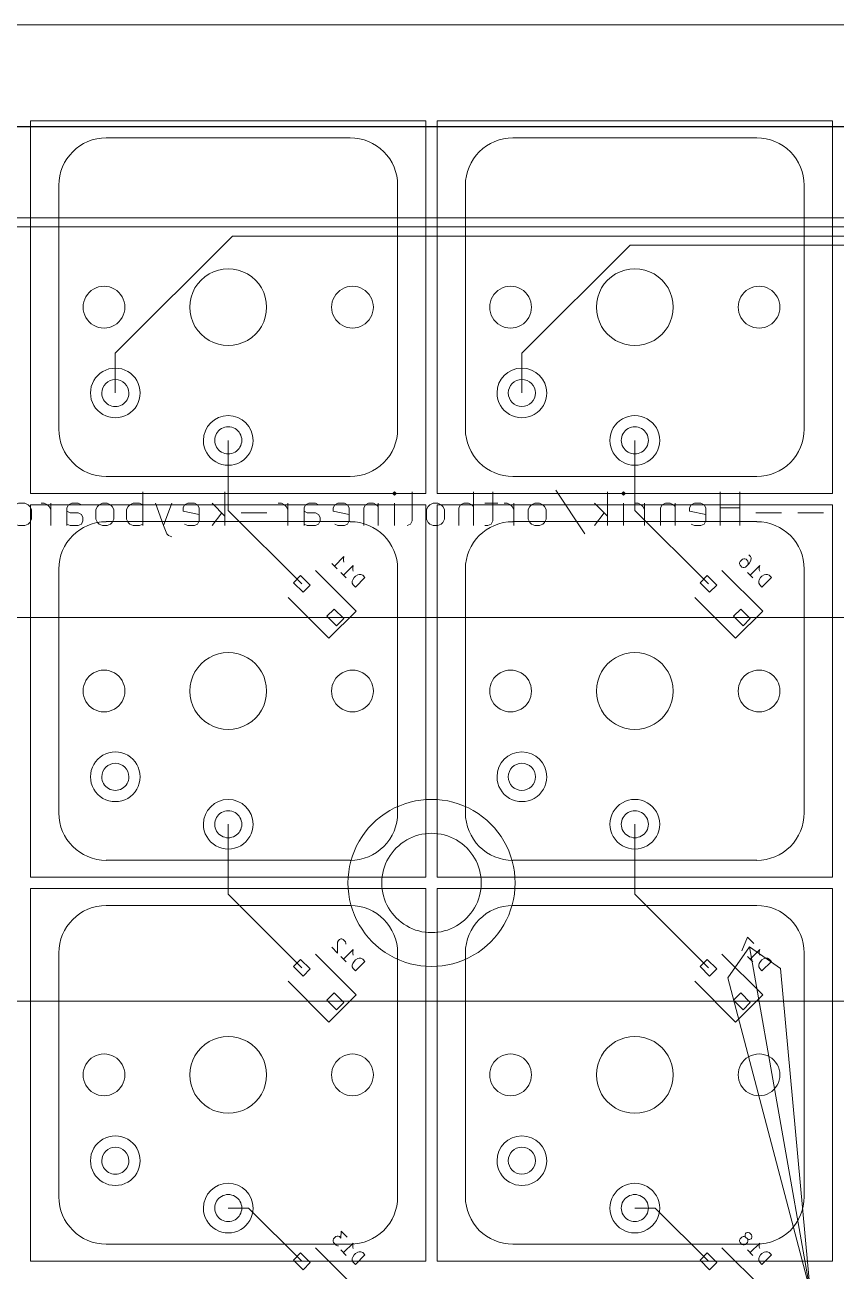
# Model space of a CAD drawing. Extents: x 0 to 220, y -90 to 1.
# Drawn here: x 35.8 to 71.7, y -56.4 to -1.2 of the extents above; entities that cross this region are included whole.
import ezdxf

# ---------------------------------------------------------------- set-up
doc = ezdxf.new("R2010")
doc.units = 0
doc.layers.get('0').update_dxf_attribs({"linetype": 'CONTINUOUS', "lineweight": 5})
doc.layers.add('Cork', color=7, linetype='CONTINUOUS', lineweight=25, true_color=0x000000)

msp = doc.modelspace()

# ---------------------------------------------------------------- linework, layer by layer
at = {"color": 7, "true_color": 0xffffff}
for points in [[(214.8078, -1.185184), (0.80772, -1.185184)], [(53.55844, -21.934444), (53.55844, -5.434604), (36.05784, -5.434604)], [(36.05784, -21.934444), (36.05784, -5.434604)], [(71.55942, -21.934444), (71.55942, -5.434604), (54.05882, -5.434604)], [(54.05882, -21.934444), (54.05882, -5.434604)], [(39.4081, -6.183904), (50.20818, -6.183904)], [(57.40908, -6.183904), (68.20916, -6.183904)], [(37.30752, -8.284484), (37.30752, -19.084564)], [(52.30876, -8.284484), (52.30876, -19.084564)], [(55.3085, -8.284484), (55.3085, -19.084564)], [(70.30974, -8.284484), (70.30974, -19.084564)], [(93.77172, -9.734824), (9.79932, -9.734824)], [(93.60662, -10.133604), (27.39898, -10.133604)], [(44.99864, -10.534924), (39.80942, -15.724144)], [(93.43898, -10.534924), (44.99864, -10.534924)], [(62.5983, -10.933704), (57.80786, -15.724144)], [(93.27388, -10.933704), (62.5983, -10.933704)], [(39.80942, -15.724144), (39.80942, -15.927344)], [(39.80942, -15.927344), (39.80942, -17.484364)], [(57.80786, -15.724144), (57.80786, -15.927344)], [(57.80786, -15.927344), (57.80786, -17.484364)], [(44.80814, -19.584944), (44.80814, -22.683744), (48.06696, -25.942564)], [(62.80912, -19.584944), (62.80912, -22.683744), (66.0654, -25.942564)], [(50.20818, -21.185144), (39.4081, -21.185144)], [(68.20916, -21.185144), (57.40908, -21.185144)], [(53.55844, -21.934444), (36.05784, -21.934444)], [(41.02354, -23.361924), (41.02354, -21.863324)], [(44.6659, -23.361924), (44.6659, -21.863324)], [(52.16652, -21.863324), (52.23764, -21.934444), (52.16652, -22.005564), (52.0954, -21.934444), (52.16652, -21.863324), (52.16652, -22.005564)], [(52.73802, -23.361924), (52.88026, -23.290804), (52.95138, -23.148564), (52.95138, -21.863324)], [(71.55942, -21.934444), (54.05882, -21.934444)], [(55.66664, -23.361924), (55.66664, -21.863324)], [(56.52262, -21.863324), (56.52262, -23.148564), (56.4515, -23.290804), (56.30926, -23.361924), (56.16702, -23.361924)], [(59.309, -21.792204), (60.59424, -23.720064)], [(61.595, -23.361924), (61.595, -21.863324)], [(62.30874, -21.863324), (62.37986, -21.934444), (62.30874, -22.005564), (62.23762, -21.934444), (62.30874, -21.863324), (62.30874, -22.005564)], [(66.59372, -23.361924), (66.59372, -21.863324)], [(67.45224, -23.361924), (67.45224, -21.863324)], [(35.37966, -23.290804), (35.5219, -23.361924), (35.80892, -23.361924), (35.95116, -23.290804), (36.02228, -23.219684), (36.0934, -23.077444), (36.0934, -22.648184), (36.02228, -22.505944), (35.95116, -22.434824), (35.80892, -22.363704), (35.5219, -22.363704), (35.37966, -22.434824)], [(53.55844, -38.934664), (53.55844, -22.434824), (36.05784, -22.434824)], [(36.05784, -38.934664), (36.05784, -22.434824)], [(36.95192, -22.648184), (36.8808, -22.505944), (36.80968, -22.434824), (36.6649, -22.363704), (36.52266, -22.363704)], [(36.95192, -23.361924), (36.95192, -22.363704)], [(37.66566, -23.361924), (37.66566, -22.577064), (37.73678, -22.434824), (37.87902, -22.363704), (38.16604, -22.363704), (38.30828, -22.434824)], [(41.02354, -22.434824), (40.8813, -22.363704), (40.59428, -22.363704), (40.45204, -22.434824), (40.38092, -22.505944), (40.3098, -22.648184), (40.3098, -23.077444), (40.38092, -23.219684), (40.45204, -23.290804), (40.59428, -23.361924), (40.8813, -23.361924), (41.02354, -23.290804)], [(41.59504, -22.363704), (41.95064, -23.361924), (42.09542, -23.720064), (42.16654, -23.791184), (42.30878, -23.862304)], [(42.30878, -22.363704), (41.95064, -23.361924)], [(42.88028, -23.290804), (43.02252, -23.361924), (43.30954, -23.361924), (43.45178, -23.290804), (43.5229, -23.148564), (43.5229, -22.577064), (43.45178, -22.434824), (43.30954, -22.363704), (43.02252, -22.363704), (42.88028, -22.434824), (42.80916, -22.577064), (42.80916, -22.719304), (43.5229, -22.861544)], [(44.0944, -22.363704), (44.6659, -22.935204)], [(47.45228, -22.648184), (47.38116, -22.505944), (47.3075, -22.434824), (47.16526, -22.363704), (47.02302, -22.363704)], [(47.45228, -23.361924), (47.45228, -22.363704)], [(48.16602, -23.361924), (48.16602, -22.577064), (48.23714, -22.434824), (48.37938, -22.363704), (48.6664, -22.363704), (48.80864, -22.434824)], [(49.52238, -23.290804), (49.66462, -23.361924), (49.95164, -23.361924), (50.09388, -23.290804), (50.165, -23.148564), (50.165, -22.577064), (50.09388, -22.434824), (49.95164, -22.363704), (49.66462, -22.363704), (49.52238, -22.434824), (49.45126, -22.577064), (49.45126, -22.719304), (50.165, -22.861544)], [(51.45278, -22.505944), (51.37912, -22.434824), (51.23688, -22.363704), (51.02352, -22.363704), (50.88128, -22.434824), (50.80762, -22.577064), (50.80762, -23.361924)], [(51.45278, -22.363704), (51.45278, -23.361924)], [(52.16652, -23.361924), (52.16652, -22.363704)], [(71.55942, -38.934664), (71.55942, -22.434824), (54.05882, -22.434824)], [(54.05882, -38.934664), (54.05882, -22.434824)], [(55.02402, -23.361924), (55.02402, -22.577064), (55.09514, -22.434824), (55.23738, -22.363704), (55.45074, -22.363704), (55.59552, -22.434824), (55.66664, -22.505944)], [(56.73852, -22.363704), (56.16702, -22.363704)], [(57.45226, -22.648184), (57.38114, -22.505944), (57.30748, -22.434824), (57.16524, -22.363704), (57.023, -22.363704)], [(57.45226, -23.361924), (57.45226, -22.363704)], [(61.0235, -22.363704), (61.595, -22.935204)], [(62.30874, -23.361924), (62.30874, -22.363704)], [(63.23838, -22.648184), (63.16472, -22.505944), (63.0936, -22.434824), (62.95136, -22.363704), (62.80912, -22.363704)], [(63.23838, -23.361924), (63.23838, -22.363704)], [(64.59474, -22.505944), (64.52362, -22.434824), (64.38138, -22.363704), (64.16548, -22.363704), (64.02324, -22.434824), (63.95212, -22.577064), (63.95212, -23.361924)], [(64.59474, -22.363704), (64.59474, -23.361924)], [(65.30848, -23.290804), (65.45072, -23.361924), (65.73774, -23.361924), (65.87998, -23.290804), (65.9511, -23.148564), (65.9511, -22.577064), (65.87998, -22.434824), (65.73774, -22.363704), (65.45072, -22.363704), (65.30848, -22.434824), (65.23736, -22.577064), (65.23736, -22.719304), (65.9511, -22.861544)], [(67.45224, -22.577064), (66.59372, -22.577064)], [(37.66566, -23.290804), (37.8079, -23.361924), (38.16604, -23.361924), (38.30828, -23.290804), (38.3794, -23.148564), (38.3794, -23.006324), (38.30828, -22.861544), (38.16604, -22.790424), (37.8079, -22.790424), (37.66566, -22.719304)], [(44.52366, -22.790424), (44.0944, -23.361924)], [(46.52264, -22.790424), (45.37964, -22.790424)], [(48.16602, -23.290804), (48.30826, -23.361924), (48.6664, -23.361924), (48.80864, -23.290804), (48.87976, -23.148564), (48.87976, -23.006324), (48.80864, -22.861544), (48.6664, -22.790424), (48.30826, -22.790424), (48.16602, -22.719304)], [(61.45276, -22.790424), (61.0235, -23.361924)], [(69.30898, -22.790424), (68.16598, -22.790424)], [(71.16572, -22.790424), (70.02272, -22.790424)], [(39.4081, -23.184124), (50.20818, -23.184124)], [(57.40908, -23.184124), (68.20916, -23.184124)], [(49.50968, -25.152624), (49.93386, -24.728444), (49.91608, -24.830044), (49.91608, -24.911324), (49.93386, -24.972284)], [(67.85356, -24.649704), (67.93484, -24.728444), (67.95516, -24.789404), (67.95516, -24.830044), (67.93484, -24.931644), (67.87388, -25.033244), (67.71386, -25.193264), (67.6529, -25.213584), (67.61226, -25.213584), (67.5513, -25.193264), (67.47002, -25.111984), (67.4497, -25.053564), (67.4497, -25.012924), (67.47002, -24.951964), (67.57162, -24.850364), (67.63258, -24.830044), (67.67322, -24.830044), (67.73418, -24.850364), (67.81292, -24.931644), (67.83324, -24.992604), (67.83324, -25.033244), (67.81292, -25.094204)], [(37.30752, -25.284704), (37.30752, -36.084784)], [(50.4698, -27.143984), (48.6664, -25.340584)], [(49.3903, -25.033244), (49.6316, -25.274544)], [(49.91608, -25.556484), (50.34026, -25.132304), (50.31994, -25.233904), (50.31994, -25.315184), (50.34026, -25.376144)], [(52.30876, -25.284704), (52.30876, -36.084784)], [(55.3085, -25.284704), (55.3085, -36.084784)], [(68.47078, -27.143984), (66.66738, -25.340584)], [(67.91452, -25.556484), (68.3387, -25.132304), (68.31838, -25.233904), (68.31838, -25.315184), (68.3387, -25.376144)], [(70.30974, -25.284704), (70.30974, -36.084784)], [(49.79416, -25.437104), (50.03546, -25.678404)], [(67.7926, -25.437104), (68.03644, -25.678404)], [(49.26838, -28.345404), (47.46498, -26.542004)], [(67.26936, -28.345404), (65.46596, -26.542004)], [(103.55072, -27.425924), (13.5509, -27.425924)], [(50.4698, -27.143984), (49.26838, -28.345404)], [(68.47078, -27.143984), (67.26936, -28.345404)], [(44.80814, -36.585164), (44.80814, -39.683964), (48.06696, -42.942784)], [(62.80912, -36.585164), (62.80912, -39.683964), (66.0654, -42.942784)], [(50.20818, -38.182824), (39.4081, -38.182824)], [(68.20916, -38.182824), (57.40908, -38.182824)], [(53.55844, -38.934664), (36.05784, -38.934664)], [(71.55942, -38.934664), (54.05882, -38.934664)], [(53.55844, -55.934884), (53.55844, -39.435044), (36.05784, -39.435044)], [(36.05784, -55.934884), (36.05784, -39.435044)], [(71.55942, -55.934884), (71.55942, -39.435044), (54.05882, -39.435044)], [(54.05882, -55.934884), (54.05882, -39.435044)], [(39.4081, -40.184344), (50.20818, -40.184344)], [(57.40908, -40.184344), (68.20916, -40.184344)], [(50.01514, -41.891224), (50.01514, -41.850584), (49.99482, -41.789624), (49.89576, -41.688024), (49.8348, -41.667704), (49.79416, -41.667704), (49.7332, -41.688024), (49.69256, -41.728664), (49.65192, -41.809944), (49.65192, -42.295084), (49.3903, -42.033464)], [(68.07708, -41.870904), (67.7926, -41.588964), (67.5513, -42.193484)], [(37.30752, -42.284924), (37.30752, -53.085004)], [(50.4698, -44.144204), (48.6664, -42.340804)], [(49.79416, -42.437324), (50.03546, -42.678624)], [(49.91608, -42.556704), (50.34026, -42.132524), (50.31994, -42.234124), (50.31994, -42.315404), (50.34026, -42.376364)], [(52.30876, -42.284924), (52.30876, -53.085004)], [(55.3085, -42.284924), (55.3085, -53.085004)], [(68.47078, -44.144204), (66.66738, -42.340804)], [(70.5739, -57.250604), (69.2658, -42.975804), (67.88658, -42.010604), (66.92138, -43.389824), (70.5739, -57.250604), (67.88658, -42.010604)], [(67.7926, -42.437324), (68.03644, -42.678624)], [(67.91452, -42.556704), (68.3387, -42.132524), (68.31838, -42.234124), (68.31838, -42.315404), (68.3387, -42.376364)], [(70.30974, -42.284924), (70.30974, -53.085004)], [(49.26838, -45.345624), (47.46498, -43.542224)], [(67.26936, -45.345624), (65.46596, -43.542224)], [(50.4698, -44.144204), (49.26838, -45.345624)], [(68.47078, -44.144204), (67.26936, -45.345624)], [(13.5509, -44.426144), (108.06684, -44.426144), (204.06614, -44.426144)], [(45.70984, -53.582844), (44.80814, -53.582844)], [(48.06696, -55.942504), (45.70984, -53.582844)], [(63.70828, -53.582844), (62.80912, -53.582844)], [(66.0654, -55.942504), (63.70828, -53.582844)], [(50.0761, -54.870624), (49.81448, -54.609004), (49.79416, -54.911264), (49.7332, -54.850304), (49.67224, -54.829984), (49.6316, -54.829984), (49.57064, -54.850304), (49.47158, -54.951904), (49.45126, -55.012864), (49.45126, -55.053504), (49.47158, -55.114464), (49.59096, -55.233844), (49.65192, -55.254164), (49.69256, -55.254164)], [(50.20818, -55.183044), (39.4081, -55.183044)], [(49.91608, -55.556424), (50.34026, -55.132244), (50.31994, -55.233844), (50.31994, -55.315124), (50.34026, -55.376084)], [(68.20916, -55.183044), (57.40908, -55.183044)], [(67.7926, -54.951904), (67.85356, -54.972224), (67.8942, -54.972224), (67.95516, -54.951904), (67.97548, -54.931584), (67.9958, -54.870624), (67.9958, -54.829984), (67.97548, -54.769024), (67.8942, -54.687744), (67.83324, -54.669964), (67.7926, -54.669964), (67.73418, -54.687744), (67.71386, -54.708064), (67.69354, -54.769024), (67.69354, -54.809664), (67.71386, -54.870624), (67.7926, -54.951904), (67.81292, -55.012864), (67.81292, -55.053504), (67.7926, -55.114464), (67.71386, -55.193204), (67.6529, -55.213524), (67.61226, -55.213524), (67.5513, -55.193204), (67.47002, -55.114464), (67.4497, -55.053504), (67.4497, -55.012864), (67.47002, -54.951904), (67.5513, -54.870624), (67.61226, -54.850304), (67.6529, -54.850304), (67.71386, -54.870624)], [(67.91452, -55.556424), (68.3387, -55.132244), (68.31838, -55.233844), (68.31838, -55.315124), (68.3387, -55.376084)], [(50.4698, -57.143924), (48.6664, -55.340524)], [(49.79416, -55.437044), (50.03546, -55.678344)], [(68.47078, -57.143924), (66.66738, -55.340524)], [(67.7926, -55.437044), (68.03644, -55.678344)], [(53.55844, -55.934884), (36.05784, -55.934884)], [(71.55942, -55.934884), (54.05882, -55.934884)]]:
    msp.add_lwpolyline(points, dxfattribs=at)
for points in [[(39.45128, -23.361924), (39.59352, -23.290804), (39.66464, -23.219684), (39.7383, -23.077444), (39.7383, -22.648184), (39.66464, -22.505944), (39.59352, -22.434824), (39.45128, -22.363704), (39.23792, -22.363704), (39.09568, -22.434824), (39.02202, -22.505944), (38.9509, -22.648184), (38.9509, -23.077444), (39.02202, -23.219684), (39.09568, -23.290804), (39.23792, -23.361924)], [(54.09438, -23.361924), (54.23662, -23.290804), (54.30774, -23.219684), (54.3814, -23.077444), (54.3814, -22.648184), (54.30774, -22.505944), (54.23662, -22.434824), (54.09438, -22.363704), (53.88102, -22.363704), (53.73624, -22.434824), (53.66512, -22.505944), (53.594, -22.648184), (53.594, -23.077444), (53.66512, -23.219684), (53.73624, -23.290804), (53.88102, -23.361924)], [(58.59526, -23.361924), (58.7375, -23.290804), (58.80862, -23.219684), (58.87974, -23.077444), (58.87974, -22.648184), (58.80862, -22.505944), (58.7375, -22.434824), (58.59526, -22.363704), (58.37936, -22.363704), (58.23712, -22.434824), (58.166, -22.505944), (58.09488, -22.648184), (58.09488, -23.077444), (58.166, -23.219684), (58.23712, -23.290804), (58.37936, -23.361924)], [(50.43932, -26.082264), (50.8635, -25.658084), (50.76444, -25.556484), (50.68316, -25.518384), (50.60188, -25.518384), (50.54092, -25.538704), (50.43932, -25.597124), (50.37836, -25.658084), (50.31994, -25.759684), (50.29962, -25.820644), (50.29962, -25.901924), (50.34026, -25.983204)], [(68.4403, -26.082264), (68.86448, -25.658084), (68.76288, -25.556484), (68.6816, -25.518384), (68.60286, -25.518384), (68.5419, -25.538704), (68.4403, -25.597124), (68.37934, -25.658084), (68.31838, -25.759684), (68.29806, -25.820644), (68.29806, -25.901924), (68.3387, -25.983204)], [(50.43932, -43.082484), (50.8635, -42.658304), (50.76444, -42.556704), (50.68316, -42.516064), (50.60188, -42.516064), (50.54092, -42.536384), (50.43932, -42.597344), (50.37836, -42.658304), (50.31994, -42.759904), (50.29962, -42.820864), (50.29962, -42.902144), (50.34026, -42.980884)], [(68.4403, -43.082484), (68.86448, -42.658304), (68.76288, -42.556704), (68.6816, -42.516064), (68.60286, -42.516064), (68.5419, -42.536384), (68.4403, -42.597344), (68.37934, -42.658304), (68.31838, -42.759904), (68.29806, -42.820864), (68.29806, -42.902144), (68.3387, -42.980884)], [(50.43932, -56.082204), (50.8635, -55.658024), (50.76444, -55.556424), (50.68316, -55.518324), (50.60188, -55.518324), (50.54092, -55.538644), (50.43932, -55.597064), (50.37836, -55.658024), (50.31994, -55.759624), (50.29962, -55.820584), (50.29962, -55.901864), (50.34026, -55.983144)], [(68.4403, -56.082204), (68.86448, -55.658024), (68.76288, -55.556424), (68.6816, -55.518324), (68.60286, -55.518324), (68.5419, -55.538644), (68.4403, -55.597064), (68.37934, -55.658024), (68.31838, -55.759624), (68.29806, -55.820584), (68.29806, -55.901864), (68.3387, -55.983144)]]:
    msp.add_lwpolyline(points, close=True, dxfattribs=at)
at = {"color": 3, "true_color": 0x00ff00}
for points in [[(48.438816, -25.995904), (48.120554, -26.314166), (47.696374, -25.889732), (48.014382, -25.57147)], [(66.43878, -25.995904), (66.120518, -26.314166), (65.696338, -25.889732), (66.0146, -25.57147)], [(49.9237, -27.480788), (49.605438, -27.79905), (49.181258, -27.374616), (49.49952, -27.056608)], [(67.923664, -27.480788), (67.605402, -27.79905), (67.181222, -27.374616), (67.499484, -27.056608)], [(48.438816, -42.99587), (48.120554, -43.314132), (47.696374, -42.889698), (48.014382, -42.57169)], [(66.43878, -42.99587), (66.120518, -43.314132), (65.696338, -42.889698), (66.0146, -42.57169)], [(49.9237, -44.480754), (49.605438, -44.799016), (49.181258, -44.374836), (49.49952, -44.056574)], [(67.923664, -44.480754), (67.605402, -44.799016), (67.181222, -44.374836), (67.499484, -44.056574)], [(48.438816, -55.995844), (48.120554, -56.314106), (47.696374, -55.889672), (48.014382, -55.571664)], [(66.43878, -55.995844), (66.120518, -56.314106), (65.696338, -55.889672), (66.0146, -55.571664)]]:
    msp.add_lwpolyline(points, close=True, dxfattribs=at)
at = {"color": 7, "true_color": 0xffffff}
for points in [[(39.409878, -6.185276), (38.250153, -6.185377), (37.310063, -7.125547), (37.31006, -8.285272)], [(51.694927, -6.800325), (51.301085, -6.406497), (50.766924, -6.185257), (50.209958, -6.185276)], [(57.410096, -6.185276), (56.85313, -6.185257), (56.318969, -6.406497), (55.925127, -6.800325)], [(69.694891, -6.800325), (69.301049, -6.406497), (68.766888, -6.185257), (68.209922, -6.185276)], [(52.31003, -8.285272), (52.310029, -7.728305), (52.088769, -7.194153), (51.694927, -6.800325)], [(55.925127, -6.800325), (55.531285, -7.194153), (55.310025, -7.728305), (55.310024, -8.285272)], [(70.309994, -8.285272), (70.309993, -7.728305), (70.088733, -7.194153), (69.694891, -6.800325)], [(43.959918, -12.213044), (44.4859, -11.909368), (45.133936, -11.909368), (45.659918, -12.213044)], [(61.959882, -12.213044), (62.485864, -11.909368), (63.1339, -11.909368), (63.659882, -12.213044)], [(43.109919, -13.685286), (43.109919, -13.077935), (43.433937, -12.516719), (43.959918, -12.213044)], [(45.659918, -12.213044), (46.185899, -12.516719), (46.509917, -13.077935), (46.509917, -13.685286)], [(61.109883, -13.685286), (61.109883, -13.077935), (61.433901, -12.516719), (61.959882, -12.213044)], [(63.659882, -12.213044), (64.185863, -12.516719), (64.509881, -13.077935), (64.509881, -13.685286)], [(38.385057, -13.685286), (38.385057, -13.354816), (38.56136, -13.049449), (38.847556, -12.884213)], [(38.847556, -12.884213), (39.133752, -12.718978), (39.48636, -12.718978), (39.772556, -12.884213)], [(39.772556, -12.884213), (40.058752, -13.049449), (40.235055, -13.354816), (40.235055, -13.685286)], [(49.385035, -13.685286), (49.385035, -13.354816), (49.561338, -13.049449), (49.847534, -12.884213)], [(49.847534, -12.884213), (50.13373, -12.718978), (50.486338, -12.718978), (50.772534, -12.884213)], [(50.772534, -12.884213), (51.05873, -13.049449), (51.235033, -13.354816), (51.235033, -13.685286)], [(56.385021, -13.685286), (56.385021, -13.354816), (56.561324, -13.049449), (56.84752, -12.884213)], [(56.84752, -12.884213), (57.133716, -12.718978), (57.486324, -12.718978), (57.77252, -12.884213)], [(57.77252, -12.884213), (58.058716, -13.049449), (58.235019, -13.354816), (58.235019, -13.685286)], [(67.384999, -13.685286), (67.384999, -13.354816), (67.561302, -13.049449), (67.847498, -12.884213)], [(67.847498, -12.884213), (68.133694, -12.718978), (68.486302, -12.718978), (68.772498, -12.884213)], [(68.772498, -12.884213), (69.058694, -13.049449), (69.234997, -13.354816), (69.234997, -13.685286)], [(38.847556, -14.486359), (38.56136, -14.321124), (38.385057, -14.015757), (38.385057, -13.685286)], [(40.235055, -13.685286), (40.235055, -14.015757), (40.058752, -14.321124), (39.772556, -14.486359)], [(43.959918, -15.157529), (43.433937, -14.853853), (43.109919, -14.292638), (43.109919, -13.685286)], [(46.509917, -13.685286), (46.509917, -14.292638), (46.185899, -14.853853), (45.659918, -15.157529)], [(49.847534, -14.486359), (49.561338, -14.321124), (49.385035, -14.015757), (49.385035, -13.685286)], [(51.235033, -13.685286), (51.235033, -14.015757), (51.05873, -14.321124), (50.772534, -14.486359)], [(56.84752, -14.486359), (56.561324, -14.321124), (56.385021, -14.015757), (56.385021, -13.685286)], [(58.235019, -13.685286), (58.235019, -14.015757), (58.058716, -14.321124), (57.77252, -14.486359)], [(61.959882, -15.157529), (61.433901, -14.853853), (61.109883, -14.292638), (61.109883, -13.685286)], [(64.509881, -13.685286), (64.509881, -14.292638), (64.185863, -14.853853), (63.659882, -15.157529)], [(67.847498, -14.486359), (67.561302, -14.321124), (67.384999, -14.015757), (67.384999, -13.685286)], [(69.234997, -13.685286), (69.234997, -14.015757), (69.058694, -14.321124), (68.772498, -14.486359)], [(39.772556, -14.486359), (39.48636, -14.651595), (39.133752, -14.651595), (38.847556, -14.486359)], [(50.772534, -14.486359), (50.486338, -14.651595), (50.13373, -14.651595), (49.847534, -14.486359)], [(57.77252, -14.486359), (57.486324, -14.651595), (57.133716, -14.651595), (56.84752, -14.486359)], [(68.772498, -14.486359), (68.486302, -14.651595), (68.133694, -14.651595), (67.847498, -14.486359)], [(45.659918, -15.157529), (45.133936, -15.461204), (44.4859, -15.461204), (43.959918, -15.157529)], [(63.659882, -15.157529), (63.1339, -15.461204), (62.485864, -15.461204), (61.959882, -15.157529)], [(38.709928, -17.485279), (38.709928, -17.092286), (38.919587, -16.729147), (39.259928, -16.53265)], [(39.259928, -16.53265), (39.600269, -16.336154), (40.019587, -16.336154), (40.359928, -16.53265)], [(40.359928, -16.53265), (40.700269, -16.729147), (40.909928, -17.092286), (40.909928, -17.485279)], [(56.709892, -17.485279), (56.709892, -16.877765), (57.202379, -16.385278), (57.809892, -16.385278)], [(57.809892, -16.385278), (58.417405, -16.385278), (58.909892, -16.877765), (58.909892, -17.485279)], [(39.209929, -17.485279), (39.209929, -17.153909), (39.478558, -16.88528), (39.809928, -16.88528)], [(39.809928, -16.88528), (40.141298, -16.88528), (40.409927, -17.153909), (40.409927, -17.485279)], [(57.209893, -17.485279), (57.209893, -17.153909), (57.478522, -16.88528), (57.809892, -16.88528)], [(57.809892, -16.88528), (58.141262, -16.88528), (58.409891, -17.153909), (58.409891, -17.485279)], [(39.259928, -18.437907), (38.919587, -18.241411), (38.709928, -17.878271), (38.709928, -17.485279)], [(39.509929, -18.004893), (39.324288, -17.897713), (39.209929, -17.699638), (39.209929, -17.485279)], [(40.409927, -17.485279), (40.409927, -17.699638), (40.295568, -17.897713), (40.109927, -18.004893)], [(40.909928, -17.485279), (40.909928, -17.878271), (40.700269, -18.241411), (40.359928, -18.437907)], [(57.259892, -18.437907), (56.919551, -18.241411), (56.709892, -17.878271), (56.709892, -17.485279)], [(57.809892, -18.085277), (57.478522, -18.085277), (57.209893, -17.816649), (57.209893, -17.485279)], [(58.409891, -17.485279), (58.409891, -17.816649), (58.141262, -18.085277), (57.809892, -18.085277)], [(58.909892, -17.485279), (58.909892, -17.878271), (58.700233, -18.241411), (58.359892, -18.437907)], [(40.109927, -18.004893), (39.924287, -18.112072), (39.695569, -18.112072), (39.509929, -18.004893)], [(40.359928, -18.437907), (40.019587, -18.634403), (39.600269, -18.634403), (39.259928, -18.437907)], [(43.709918, -19.585275), (43.709918, -18.977761), (44.202405, -18.485274), (44.809918, -18.485274)], [(44.809918, -18.485274), (45.417431, -18.485274), (45.909918, -18.977761), (45.909918, -19.585275)], [(58.359892, -18.437907), (58.019551, -18.634403), (57.600233, -18.634403), (57.259892, -18.437907)], [(61.709882, -19.585275), (61.709882, -19.192282), (61.919541, -18.829142), (62.259882, -18.632646)], [(62.259882, -18.632646), (62.600223, -18.43615), (63.019541, -18.43615), (63.359882, -18.632646)], [(63.359882, -18.632646), (63.700223, -18.829142), (63.909882, -19.192282), (63.909882, -19.585275)], [(37.31006, -19.085276), (37.310063, -20.245001), (38.250153, -21.18517), (39.409878, -21.185271)], [(44.209919, -19.585275), (44.209919, -19.370916), (44.324278, -19.17284), (44.509919, -19.06566)], [(44.509919, -19.06566), (44.695559, -18.958481), (44.924277, -18.958481), (45.109917, -19.06566)], [(45.109917, -19.06566), (45.295558, -19.17284), (45.409917, -19.370916), (45.409917, -19.585275)], [(51.694927, -20.570222), (52.088769, -20.176395), (52.310029, -19.642242), (52.31003, -19.085276)], [(55.310024, -19.085276), (55.310025, -19.642242), (55.531285, -20.176395), (55.925127, -20.570222)], [(62.209883, -19.585275), (62.209883, -19.370916), (62.324242, -19.17284), (62.509883, -19.06566)], [(62.509883, -19.06566), (62.695523, -18.958481), (62.924241, -18.958481), (63.109881, -19.06566)], [(63.109881, -19.06566), (63.295522, -19.17284), (63.409881, -19.370916), (63.409881, -19.585275)], [(69.694891, -20.570222), (70.088733, -20.176395), (70.309993, -19.642242), (70.309994, -19.085276)], [(44.259918, -20.537903), (43.919577, -20.341407), (43.709918, -19.978267), (43.709918, -19.585275)], [(44.509919, -20.104889), (44.324278, -19.997709), (44.209919, -19.799633), (44.209919, -19.585275)], [(45.409917, -19.585275), (45.409917, -19.799633), (45.295558, -19.997709), (45.109917, -20.104889)], [(45.909918, -19.585275), (45.909918, -19.978267), (45.700259, -20.341407), (45.359918, -20.537903)], [(62.259882, -20.537903), (61.919541, -20.341407), (61.709882, -19.978267), (61.709882, -19.585275)], [(62.509883, -20.104889), (62.324242, -19.997709), (62.209883, -19.799633), (62.209883, -19.585275)], [(63.409881, -19.585275), (63.409881, -19.799633), (63.295522, -19.997709), (63.109881, -20.104889)], [(63.909882, -19.585275), (63.909882, -19.978267), (63.700223, -20.341407), (63.359882, -20.537903)], [(45.109917, -20.104889), (44.924277, -20.212068), (44.695559, -20.212068), (44.509919, -20.104889)], [(63.109881, -20.104889), (62.924241, -20.212068), (62.695523, -20.212068), (62.509883, -20.104889)], [(45.359918, -20.537903), (45.019577, -20.734399), (44.600259, -20.734399), (44.259918, -20.537903)], [(50.209958, -21.185271), (50.766924, -21.18529), (51.301085, -20.96405), (51.694927, -20.570222)], [(55.925127, -20.570222), (56.318969, -20.96405), (56.85313, -21.18529), (57.410096, -21.185271)], [(63.359882, -20.537903), (63.019541, -20.734399), (62.600223, -20.734399), (62.259882, -20.537903)], [(68.209922, -21.185271), (68.766888, -21.18529), (69.301049, -20.96405), (69.694891, -20.570222)], [(39.409878, -23.185293), (38.250183, -23.185394), (37.310105, -24.125517), (37.31006, -25.285212)], [(52.31003, -25.285212), (52.309985, -24.125418), (51.369752, -23.185253), (50.209958, -23.185293)], [(57.410096, -23.185293), (56.250302, -23.185253), (55.310069, -24.125418), (55.310024, -25.285212)], [(70.309994, -25.285212), (70.309949, -24.125418), (69.369716, -23.185253), (68.209922, -23.185293)], [(43.109919, -30.685252), (43.109919, -30.077901), (43.433937, -29.516685), (43.959918, -29.21301)], [(43.959918, -29.21301), (44.4859, -28.909334), (45.133936, -28.909334), (45.659918, -29.21301)], [(45.659918, -29.21301), (46.185899, -29.516685), (46.509917, -30.077901), (46.509917, -30.685252)], [(61.109883, -30.685252), (61.109883, -30.077901), (61.433901, -29.516685), (61.959882, -29.21301)], [(61.959882, -29.21301), (62.485864, -28.909334), (63.1339, -28.909334), (63.659882, -29.21301)], [(63.659882, -29.21301), (64.185863, -29.516685), (64.509881, -30.077901), (64.509881, -30.685252)], [(38.847556, -29.884179), (39.133752, -29.718944), (39.48636, -29.718944), (39.772556, -29.884179)], [(49.847534, -29.884179), (50.13373, -29.718944), (50.486338, -29.718944), (50.772534, -29.884179)], [(56.84752, -29.884179), (57.133716, -29.718944), (57.486324, -29.718944), (57.77252, -29.884179)], [(67.847498, -29.884179), (68.133694, -29.718944), (68.486302, -29.718944), (68.772498, -29.884179)], [(38.385057, -30.685252), (38.385057, -30.354782), (38.56136, -30.049415), (38.847556, -29.884179)], [(39.772556, -29.884179), (40.058752, -30.049415), (40.235055, -30.354782), (40.235055, -30.685252)], [(49.385035, -30.685252), (49.385035, -30.354782), (49.561338, -30.049415), (49.847534, -29.884179)], [(50.772534, -29.884179), (51.05873, -30.049415), (51.235033, -30.354782), (51.235033, -30.685252)], [(56.385021, -30.685252), (56.385021, -30.354782), (56.561324, -30.049415), (56.84752, -29.884179)], [(57.77252, -29.884179), (58.058716, -30.049415), (58.235019, -30.354782), (58.235019, -30.685252)], [(67.384999, -30.685252), (67.384999, -30.354782), (67.561302, -30.049415), (67.847498, -29.884179)], [(68.772498, -29.884179), (69.058694, -30.049415), (69.234997, -30.354782), (69.234997, -30.685252)], [(38.847556, -31.486325), (38.56136, -31.32109), (38.385057, -31.015723), (38.385057, -30.685252)], [(40.235055, -30.685252), (40.235055, -31.015723), (40.058752, -31.32109), (39.772556, -31.486325)], [(43.959918, -32.157495), (43.433937, -31.853819), (43.109919, -31.292604), (43.109919, -30.685252)], [(46.509917, -30.685252), (46.509917, -31.292604), (46.185899, -31.853819), (45.659918, -32.157495)], [(49.847534, -31.486325), (49.561338, -31.32109), (49.385035, -31.015723), (49.385035, -30.685252)], [(51.235033, -30.685252), (51.235033, -31.015723), (51.05873, -31.32109), (50.772534, -31.486325)], [(56.84752, -31.486325), (56.561324, -31.32109), (56.385021, -31.015723), (56.385021, -30.685252)], [(58.235019, -30.685252), (58.235019, -31.015723), (58.058716, -31.32109), (57.77252, -31.486325)], [(61.959882, -32.157495), (61.433901, -31.853819), (61.109883, -31.292604), (61.109883, -30.685252)], [(64.509881, -30.685252), (64.509881, -31.292604), (64.185863, -31.853819), (63.659882, -32.157495)], [(67.847498, -31.486325), (67.561302, -31.32109), (67.384999, -31.015723), (67.384999, -30.685252)], [(69.234997, -30.685252), (69.234997, -31.015723), (69.058694, -31.32109), (68.772498, -31.486325)], [(39.772556, -31.486325), (39.48636, -31.651561), (39.133752, -31.651561), (38.847556, -31.486325)], [(50.772534, -31.486325), (50.486338, -31.651561), (50.13373, -31.651561), (49.847534, -31.486325)], [(57.77252, -31.486325), (57.486324, -31.651561), (57.133716, -31.651561), (56.84752, -31.486325)], [(68.772498, -31.486325), (68.486302, -31.651561), (68.133694, -31.651561), (67.847498, -31.486325)], [(45.659918, -32.157495), (45.133936, -32.46117), (44.4859, -32.46117), (43.959918, -32.157495)], [(63.659882, -32.157495), (63.1339, -32.46117), (62.485864, -32.46117), (61.959882, -32.157495)], [(38.709928, -34.485346), (38.709928, -34.092354), (38.919587, -33.729214), (39.259928, -33.532718)], [(39.259928, -33.532718), (39.600269, -33.336222), (40.019587, -33.336222), (40.359928, -33.532718)], [(40.359928, -33.532718), (40.700269, -33.729214), (40.909928, -34.092354), (40.909928, -34.485346)], [(56.709892, -34.485346), (56.709892, -33.877833), (57.202379, -33.385346), (57.809892, -33.385346)], [(57.809892, -33.385346), (58.417405, -33.385346), (58.909892, -33.877833), (58.909892, -34.485346)], [(39.209929, -34.485346), (39.209929, -34.153976), (39.478558, -33.885348), (39.809928, -33.885348)], [(39.809928, -33.885348), (40.141298, -33.885348), (40.409927, -34.153976), (40.409927, -34.485346)], [(57.209893, -34.485346), (57.209893, -34.153976), (57.478522, -33.885348), (57.809892, -33.885348)], [(57.809892, -33.885348), (58.141262, -33.885348), (58.409891, -34.153976), (58.409891, -34.485346)], [(39.259928, -35.437975), (38.919587, -35.241478), (38.709928, -34.878339), (38.709928, -34.485346)], [(39.509929, -35.004961), (39.324288, -34.897781), (39.209929, -34.699705), (39.209929, -34.485346)], [(40.409927, -34.485346), (40.409927, -34.699705), (40.295568, -34.897781), (40.109927, -35.004961)], [(40.909928, -34.485346), (40.909928, -34.878339), (40.700269, -35.241478), (40.359928, -35.437975)], [(57.259892, -35.437975), (56.919551, -35.241478), (56.709892, -34.878339), (56.709892, -34.485346)], [(57.809892, -35.085345), (57.478522, -35.085345), (57.209893, -34.816716), (57.209893, -34.485346)], [(58.409891, -34.485346), (58.409891, -34.816716), (58.141262, -35.085345), (57.809892, -35.085345)], [(58.909892, -34.485346), (58.909892, -34.878339), (58.700233, -35.241478), (58.359892, -35.437975)], [(40.109927, -35.004961), (39.924287, -35.11214), (39.695569, -35.11214), (39.509929, -35.004961)], [(51.959904, -35.981075), (53.104685, -35.320135), (54.515115, -35.320135), (55.659896, -35.981075)], [(40.359928, -35.437975), (40.019587, -35.634471), (39.600269, -35.634471), (39.259928, -35.437975)], [(43.709918, -36.585164), (43.709918, -35.977651), (44.202405, -35.485164), (44.809918, -35.485164)], [(44.809918, -35.485164), (45.417431, -35.485164), (45.909918, -35.977651), (45.909918, -36.585164)], [(58.359892, -35.437975), (58.019551, -35.634471), (57.600233, -35.634471), (57.259892, -35.437975)], [(61.709882, -36.585164), (61.709882, -36.192172), (61.919541, -35.829032), (62.259882, -35.632536)], [(62.259882, -35.632536), (62.600223, -35.43604), (63.019541, -35.43604), (63.359882, -35.632536)], [(63.359882, -35.632536), (63.700223, -35.829032), (63.909882, -36.192172), (63.909882, -36.585164)], [(37.31006, -36.085292), (37.310021, -37.245047), (38.250123, -38.185263), (39.409878, -38.185364)], [(44.209919, -36.585164), (44.209919, -36.370805), (44.324278, -36.17273), (44.509919, -36.06555)], [(44.509919, -36.06555), (44.695559, -35.958371), (44.924277, -35.958371), (45.109917, -36.06555)], [(45.109917, -36.06555), (45.295558, -36.17273), (45.409917, -36.370805), (45.409917, -36.585164)], [(50.109907, -39.185362), (50.109907, -37.863482), (50.815122, -36.642015), (51.959904, -35.981075)], [(51.694954, -37.570288), (52.088798, -37.176444), (52.310049, -36.642272), (52.31003, -36.085292)], [(55.310024, -36.085292), (55.310005, -36.642272), (55.531256, -37.176444), (55.9251, -37.570288)], [(55.659896, -35.981075), (56.804678, -36.642015), (57.509893, -37.863482), (57.509893, -39.185362)], [(62.209883, -36.585164), (62.209883, -36.370805), (62.324242, -36.17273), (62.509883, -36.06555)], [(62.509883, -36.06555), (62.695523, -35.958371), (62.924241, -35.958371), (63.109881, -36.06555)], [(63.109881, -36.06555), (63.295522, -36.17273), (63.409881, -36.370805), (63.409881, -36.585164)], [(69.694918, -37.570288), (70.088762, -37.176444), (70.310013, -36.642272), (70.309994, -36.085292)], [(44.259918, -37.537793), (43.919577, -37.341296), (43.709918, -36.978157), (43.709918, -36.585164)], [(44.509919, -37.104779), (44.324278, -36.997599), (44.209919, -36.799523), (44.209919, -36.585164)], [(45.409917, -36.585164), (45.409917, -36.799523), (45.295558, -36.997599), (45.109917, -37.104779)], [(45.909918, -36.585164), (45.909918, -36.978157), (45.700259, -37.341296), (45.359918, -37.537793)], [(52.7099, -37.280106), (53.390582, -36.887114), (54.229218, -36.887114), (54.9099, -37.280106)], [(62.259882, -37.537793), (61.919541, -37.341296), (61.709882, -36.978157), (61.709882, -36.585164)], [(62.509883, -37.104779), (62.324242, -36.997599), (62.209883, -36.799523), (62.209883, -36.585164)], [(63.409881, -36.585164), (63.409881, -36.799523), (63.295522, -36.997599), (63.109881, -37.104779)], [(63.909882, -36.585164), (63.909882, -36.978157), (63.700223, -37.341296), (63.359882, -37.537793)], [(45.109917, -37.104779), (44.924277, -37.211958), (44.695559, -37.211958), (44.509919, -37.104779)], [(51.609899, -39.185362), (51.609899, -38.399378), (52.029217, -37.673098), (52.7099, -37.280106)], [(54.9099, -37.280106), (55.590583, -37.673098), (56.009901, -38.399378), (56.009901, -39.185362)], [(63.109881, -37.104779), (62.924241, -37.211958), (62.695523, -37.211958), (62.509883, -37.104779)], [(45.359918, -37.537793), (45.019577, -37.734289), (44.600259, -37.734289), (44.259918, -37.537793)], [(50.209958, -38.185364), (50.766938, -38.185383), (51.30111, -37.964132), (51.694954, -37.570288)], [(55.9251, -37.570288), (56.318944, -37.964132), (56.853116, -38.185383), (57.410096, -38.185364)], [(63.359882, -37.537793), (63.019541, -37.734289), (62.600223, -37.734289), (62.259882, -37.537793)], [(68.209922, -38.185364), (68.766902, -38.185383), (69.301074, -37.964132), (69.694918, -37.570288)], [(51.959904, -42.38965), (50.815122, -41.72871), (50.109907, -40.507242), (50.109907, -39.185362)], [(52.7099, -41.090619), (52.029217, -40.697627), (51.609899, -39.971347), (51.609899, -39.185362)], [(56.009901, -39.185362), (56.009901, -39.971347), (55.590583, -40.697627), (54.9099, -41.090619)], [(57.509893, -39.185362), (57.509893, -40.507242), (56.804678, -41.72871), (55.659896, -42.38965)], [(39.409878, -40.18536), (38.250222, -40.185461), (37.310161, -41.125523), (37.31006, -42.285178)], [(52.31003, -42.285178), (52.309929, -41.125424), (51.369713, -40.185321), (50.209958, -40.18536)], [(57.410096, -40.18536), (56.250341, -40.185321), (55.310125, -41.125424), (55.310024, -42.285178)], [(70.309994, -42.285178), (70.309893, -41.125424), (69.369677, -40.185321), (68.209922, -40.18536)], [(54.9099, -41.090619), (54.229218, -41.483611), (53.390582, -41.483611), (52.7099, -41.090619)], [(55.659896, -42.38965), (54.515115, -43.05059), (53.104685, -43.05059), (51.959904, -42.38965)], [(43.109919, -47.685218), (43.109919, -47.077867), (43.433937, -46.516651), (43.959918, -46.212976)], [(43.959918, -46.212976), (44.4859, -45.9093), (45.133936, -45.9093), (45.659918, -46.212976)], [(45.659918, -46.212976), (46.185899, -46.516651), (46.509917, -47.077867), (46.509917, -47.685218)], [(61.109883, -47.685218), (61.109883, -47.077867), (61.433901, -46.516651), (61.959882, -46.212976)], [(61.959882, -46.212976), (62.485864, -45.9093), (63.1339, -45.9093), (63.659882, -46.212976)], [(63.659882, -46.212976), (64.185863, -46.516651), (64.509881, -47.077867), (64.509881, -47.685218)], [(38.385057, -47.685218), (38.385057, -47.354748), (38.56136, -47.049381), (38.847556, -46.884145)], [(38.847556, -46.884145), (39.133752, -46.71891), (39.48636, -46.71891), (39.772556, -46.884145)], [(39.772556, -46.884145), (40.058752, -47.049381), (40.235055, -47.354748), (40.235055, -47.685218)], [(49.385035, -47.685218), (49.385035, -47.354748), (49.561338, -47.049381), (49.847534, -46.884145)], [(49.847534, -46.884145), (50.13373, -46.71891), (50.486338, -46.71891), (50.772534, -46.884145)], [(50.772534, -46.884145), (51.05873, -47.049381), (51.235033, -47.354748), (51.235033, -47.685218)], [(56.385021, -47.685218), (56.385021, -47.354748), (56.561324, -47.049381), (56.84752, -46.884145)], [(56.84752, -46.884145), (57.133716, -46.71891), (57.486324, -46.71891), (57.77252, -46.884145)], [(57.77252, -46.884145), (58.058716, -47.049381), (58.235019, -47.354748), (58.235019, -47.685218)], [(67.384999, -47.685218), (67.384999, -47.354748), (67.561302, -47.049381), (67.847498, -46.884145)], [(67.847498, -46.884145), (68.133694, -46.71891), (68.486302, -46.71891), (68.772498, -46.884145)], [(68.772498, -46.884145), (69.058694, -47.049381), (69.234997, -47.354748), (69.234997, -47.685218)], [(38.847556, -48.486291), (38.56136, -48.321056), (38.385057, -48.015689), (38.385057, -47.685218)], [(40.235055, -47.685218), (40.235055, -48.015689), (40.058752, -48.321056), (39.772556, -48.486291)], [(43.959918, -49.157461), (43.433937, -48.853785), (43.109919, -48.29257), (43.109919, -47.685218)], [(46.509917, -47.685218), (46.509917, -48.29257), (46.185899, -48.853785), (45.659918, -49.157461)], [(49.847534, -48.486291), (49.561338, -48.321056), (49.385035, -48.015689), (49.385035, -47.685218)], [(51.235033, -47.685218), (51.235033, -48.015689), (51.05873, -48.321056), (50.772534, -48.486291)], [(56.84752, -48.486291), (56.561324, -48.321056), (56.385021, -48.015689), (56.385021, -47.685218)], [(58.235019, -47.685218), (58.235019, -48.015689), (58.058716, -48.321056), (57.77252, -48.486291)], [(61.959882, -49.157461), (61.433901, -48.853785), (61.109883, -48.29257), (61.109883, -47.685218)], [(64.509881, -47.685218), (64.509881, -48.29257), (64.185863, -48.853785), (63.659882, -49.157461)], [(67.847498, -48.486291), (67.561302, -48.321056), (67.384999, -48.015689), (67.384999, -47.685218)], [(69.234997, -47.685218), (69.234997, -48.015689), (69.058694, -48.321056), (68.772498, -48.486291)], [(39.772556, -48.486291), (39.48636, -48.651527), (39.133752, -48.651527), (38.847556, -48.486291)], [(50.772534, -48.486291), (50.486338, -48.651527), (50.13373, -48.651527), (49.847534, -48.486291)], [(57.77252, -48.486291), (57.486324, -48.651527), (57.133716, -48.651527), (56.84752, -48.486291)], [(68.772498, -48.486291), (68.486302, -48.651527), (68.133694, -48.651527), (67.847498, -48.486291)], [(45.659918, -49.157461), (45.133936, -49.461136), (44.4859, -49.461136), (43.959918, -49.157461)], [(63.659882, -49.157461), (63.1339, -49.461136), (62.485864, -49.461136), (61.959882, -49.157461)], [(38.709928, -51.485312), (38.709928, -51.09232), (38.919587, -50.72918), (39.259928, -50.532684)], [(39.259928, -50.532684), (39.600269, -50.336188), (40.019587, -50.336188), (40.359928, -50.532684)], [(40.359928, -50.532684), (40.700269, -50.72918), (40.909928, -51.09232), (40.909928, -51.485312)], [(56.709892, -51.485312), (56.709892, -50.877799), (57.202379, -50.385312), (57.809892, -50.385312)], [(57.809892, -50.385312), (58.417405, -50.385312), (58.909892, -50.877799), (58.909892, -51.485312)], [(39.209929, -51.485312), (39.209929, -51.153942), (39.478558, -50.885314), (39.809928, -50.885314)], [(39.809928, -50.885314), (40.141298, -50.885314), (40.409927, -51.153942), (40.409927, -51.485312)], [(57.209893, -51.485312), (57.209893, -51.153942), (57.478522, -50.885314), (57.809892, -50.885314)], [(57.809892, -50.885314), (58.141262, -50.885314), (58.409891, -51.153942), (58.409891, -51.485312)], [(39.259928, -52.437941), (38.919587, -52.241444), (38.709928, -51.878305), (38.709928, -51.485312)], [(39.509929, -52.004927), (39.324288, -51.897747), (39.209929, -51.699671), (39.209929, -51.485312)], [(40.409927, -51.485312), (40.409927, -51.699671), (40.295568, -51.897747), (40.109927, -52.004927)], [(40.909928, -51.485312), (40.909928, -51.878305), (40.700269, -52.241444), (40.359928, -52.437941)], [(57.259892, -52.437941), (56.919551, -52.241444), (56.709892, -51.878305), (56.709892, -51.485312)], [(57.809892, -52.085311), (57.478522, -52.085311), (57.209893, -51.816682), (57.209893, -51.485312)], [(58.409891, -51.485312), (58.409891, -51.816682), (58.141262, -52.085311), (57.809892, -52.085311)], [(58.909892, -51.485312), (58.909892, -51.878305), (58.700233, -52.241444), (58.359892, -52.437941)], [(40.109927, -52.004927), (39.924287, -52.112106), (39.695569, -52.112106), (39.509929, -52.004927)], [(40.359928, -52.437941), (40.019587, -52.634437), (39.600269, -52.634437), (39.259928, -52.437941)], [(43.709918, -53.585384), (43.709918, -52.977871), (44.202405, -52.485384), (44.809918, -52.485384)], [(44.509919, -53.06577), (44.695559, -52.958591), (44.924277, -52.958591), (45.109917, -53.06577)], [(44.809918, -52.485384), (45.417431, -52.485384), (45.909918, -52.977871), (45.909918, -53.585384)], [(58.359892, -52.437941), (58.019551, -52.634437), (57.600233, -52.634437), (57.259892, -52.437941)], [(61.709882, -53.585384), (61.709882, -53.192392), (61.919541, -52.829252), (62.259882, -52.632756)], [(62.259882, -52.632756), (62.600223, -52.43626), (63.019541, -52.43626), (63.359882, -52.632756)], [(62.509883, -53.06577), (62.695523, -52.958591), (62.924241, -52.958591), (63.109881, -53.06577)], [(63.359882, -52.632756), (63.700223, -52.829252), (63.909882, -53.192392), (63.909882, -53.585384)], [(37.31006, -53.085258), (37.310021, -54.245013), (38.250123, -55.185229), (39.409878, -55.18533)], [(44.209919, -53.585384), (44.209919, -53.371025), (44.324278, -53.17295), (44.509919, -53.06577)], [(45.109917, -53.06577), (45.295558, -53.17295), (45.409917, -53.371025), (45.409917, -53.585384)], [(51.694954, -54.570254), (52.088798, -54.17641), (52.310049, -53.642238), (52.31003, -53.085258)], [(55.310024, -53.085258), (55.310005, -53.642238), (55.531256, -54.17641), (55.9251, -54.570254)], [(62.209883, -53.585384), (62.209883, -53.371025), (62.324242, -53.17295), (62.509883, -53.06577)], [(63.109881, -53.06577), (63.295522, -53.17295), (63.409881, -53.371025), (63.409881, -53.585384)], [(69.694918, -54.570254), (70.088762, -54.17641), (70.310013, -53.642238), (70.309994, -53.085258)], [(44.259918, -54.538013), (43.919577, -54.341516), (43.709918, -53.978377), (43.709918, -53.585384)], [(44.509919, -54.104999), (44.324278, -53.997819), (44.209919, -53.799743), (44.209919, -53.585384)], [(45.409917, -53.585384), (45.409917, -53.799743), (45.295558, -53.997819), (45.109917, -54.104999)], [(45.909918, -53.585384), (45.909918, -53.978377), (45.700259, -54.341516), (45.359918, -54.538013)], [(62.259882, -54.538013), (61.919541, -54.341516), (61.709882, -53.978377), (61.709882, -53.585384)], [(62.509883, -54.104999), (62.324242, -53.997819), (62.209883, -53.799743), (62.209883, -53.585384)], [(63.409881, -53.585384), (63.409881, -53.799743), (63.295522, -53.997819), (63.109881, -54.104999)], [(63.909882, -53.585384), (63.909882, -53.978377), (63.700223, -54.341516), (63.359882, -54.538013)], [(45.359918, -54.538013), (45.019577, -54.734509), (44.600259, -54.734509), (44.259918, -54.538013)], [(45.109917, -54.104999), (44.924277, -54.212178), (44.695559, -54.212178), (44.509919, -54.104999)], [(50.209958, -55.18533), (50.766938, -55.185349), (51.30111, -54.964098), (51.694954, -54.570254)], [(55.9251, -54.570254), (56.318944, -54.964098), (56.853116, -55.185349), (57.410096, -55.18533)], [(63.359882, -54.538013), (63.019541, -54.734509), (62.600223, -54.734509), (62.259882, -54.538013)], [(63.109881, -54.104999), (62.924241, -54.212178), (62.695523, -54.212178), (62.509883, -54.104999)], [(68.209922, -55.18533), (68.766902, -55.185349), (69.301074, -54.964098), (69.694918, -54.570254)]]:
    msp.add_open_spline(points, degree=3, dxfattribs=at)
at = {"layer": 'Cork', "color": 7, "true_color": 0xffffff}
msp.add_lwpolyline([(3.30962, -5.683524), (212.30844, -5.683524)], dxfattribs=at)

doc.saveas('drawing.dxf')
